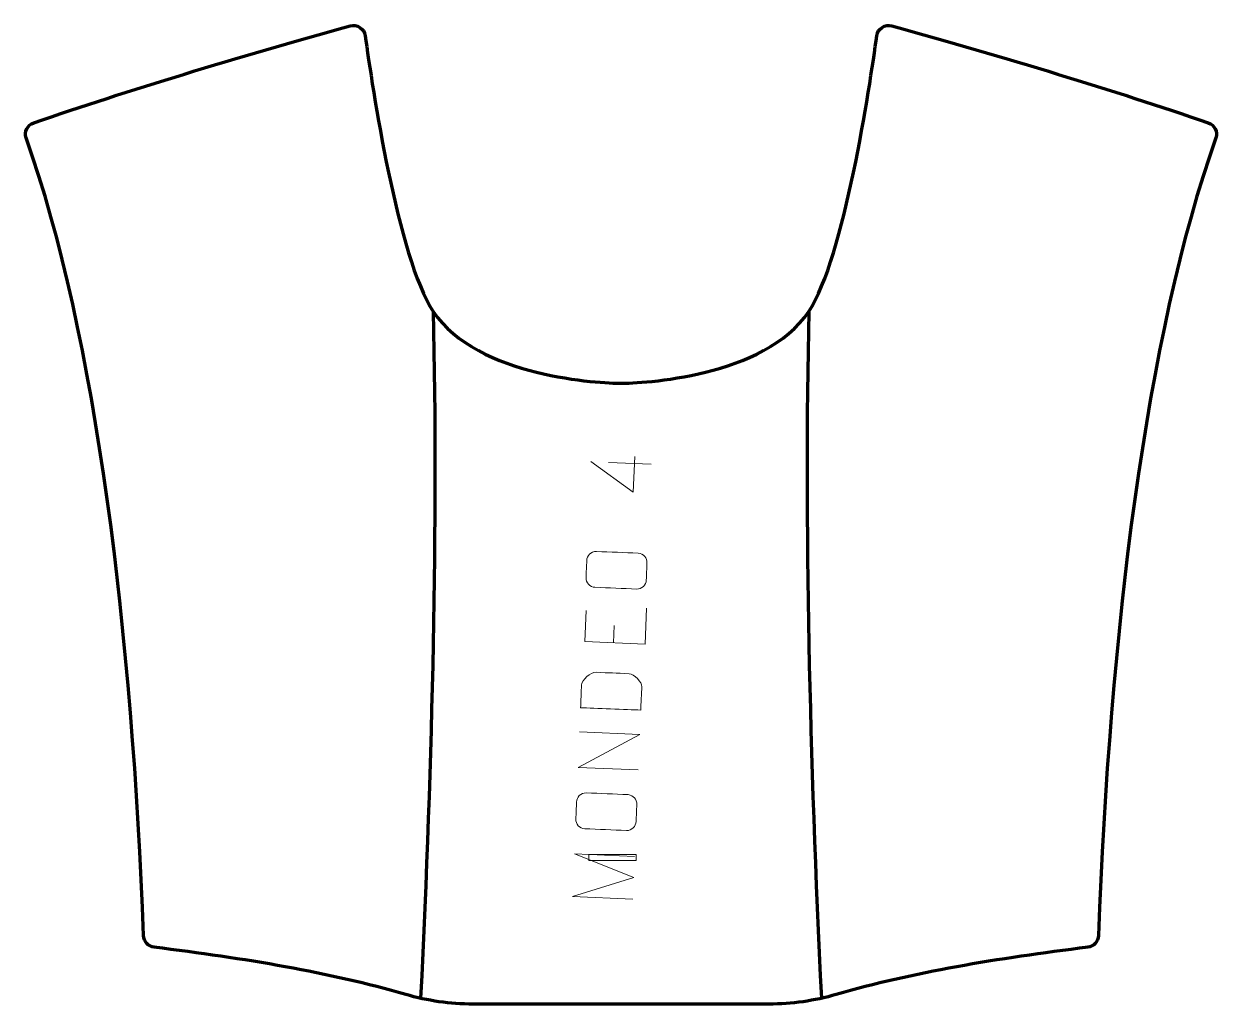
# Model space of a CAD drawing. Header units: millimetres. Extents: x -247 to 247, y -202 to 203.
import ezdxf

# ---------------------------------------------------------------- set-up
doc = ezdxf.new("R2010")
doc.units = ezdxf.units.MM
doc.header["$MEASUREMENT"] = 0
doc.layers.add('layer 1', color=7, linetype='Continuous')
doc.layers.add('layer 2', color=7, linetype='Continuous')

msp = doc.modelspace()

# ---------------------------------------------------------------- linework, layer by layer
at = {"layer": 'layer 1', "color": 12, "lineweight": 200}
msp.add_open_spline([(61.2591, -202.4999), (70.6867, -202.4999), (80.0592, -201.1474), (89.1165, -198.5157), (89.1165, -198.5157), (120.3871, -189.4292), (155.9753, -183.5776), (193.2262, -178.9714), (193.2262, -178.9714), (195.6611, -178.6701), (197.5131, -176.629), (197.6045, -174.1631), (197.6045, -174.1631), (202.1776, -50.6806), (216.9837, 74.1138), (246.2236, 155.947), (246.2236, 155.947), (247.1352, 158.4972), (245.6158, 161.2891), (243.0677, 162.17), (243.0677, 162.17), (203.7781, 175.7519), (159.4872, 189.1039), (112.1482, 202.3147), (112.1482, 202.3147), (109.2316, 203.1289), (106.2675, 201.1735), (105.8551, 198.1569), (105.8551, 198.1569), (103.0248, 177.4548), (92.4265, 106.2946), (77.7225, 84.1617), (77.7225, 84.1617), (59.5569, 56.8175), (7.9684, 54.408), (0.0003, 54.408), (0.0003, 54.408), (-7.9687, 54.408), (-59.5567, 56.8175), (-77.7227, 84.1617), (-77.7227, 84.1617), (-92.4264, 106.2946), (-103.0246, 177.4548), (-105.8549, 198.1569), (-105.8549, 198.1569), (-106.2673, 201.1735), (-109.2314, 203.1289), (-112.1485, 202.3147), (-112.1485, 202.3147), (-159.487, 189.1039), (-203.7782, 175.7519), (-243.0678, 162.17), (-243.0678, 162.17), (-245.6156, 161.2891), (-247.135, 158.4972), (-246.2238, 155.947), (-246.2238, 155.947), (-216.9835, 74.1138), (-202.1774, -50.6806), (-197.6043, -174.1631), (-197.6043, -174.1631), (-197.5128, -176.629), (-195.6612, -178.6701), (-193.226, -178.9714), (-193.226, -178.9714), (-155.9755, -183.5776), (-120.3869, -189.4292), (-89.1163, -198.5157), (-89.1163, -198.5157), (-80.0591, -201.1474), (-70.6865, -202.4999), (-61.2589, -202.4999), (-61.2589, -202.4999), (-61.2589, -202.4999), (61.2591, -202.4999), (61.2591, -202.4999)], degree=3, knots=[0, 0, 0, 0, 0.05, 0.05, 0.05, 0.05, 0.1, 0.1, 0.1, 0.1, 0.15, 0.15, 0.15, 0.15, 0.2, 0.2, 0.2, 0.2, 0.25, 0.25, 0.25, 0.25, 0.3, 0.3, 0.3, 0.3, 0.35, 0.35, 0.35, 0.35, 0.4, 0.4, 0.4, 0.4, 0.45, 0.45, 0.45, 0.45, 0.5, 0.5, 0.5, 0.5, 0.55, 0.55, 0.55, 0.55, 0.6, 0.6, 0.6, 0.6, 0.65, 0.65, 0.65, 0.65, 0.7, 0.7, 0.7, 0.7, 0.75, 0.75, 0.75, 0.75, 0.8, 0.8, 0.8, 0.8, 0.85, 0.85, 0.85, 0.85, 0.9, 0.9, 0.9, 0.9, 1, 1, 1, 1], dxfattribs=at)
at = {"layer": 'layer 1', "color": 250, "lineweight": 9}
for points, knots in [([(5.7274, 24.1738), (5.7274, 24.1738), (5.1029, 9.3653), (5.1029, 9.3653), (5.1029, 9.3653), (5.1029, 9.3653), (-12.4511, 21.9937), (-12.4511, 21.9937)], [0, 0, 0, 0, 0.33333333, 0.33333333, 0.33333333, 0.33333333, 1, 1, 1, 1]), ([(-14.4622, -25.9505), (-14.3642, -23.6268), (-14.2662, -21.3028), (-14.1682, -18.9788), (-14.1682, -18.9788), (-14.1217, -17.0324), (-12.5476, -15.1056), (-10.111, -15.1817), (-10.111, -15.1817), (-4.3692, -15.4242), (1.373, -15.6663), (7.1156, -15.9081), (7.1156, -15.9081), (9.431, -16.1456), (10.8386, -17.8836), (10.7589, -20.0299), (10.7589, -20.0299), (10.6603, -22.3597), (10.5621, -24.6895), (10.4642, -27.0189), (10.4642, -27.0189), (10.4884, -28.9467), (8.5225, -30.8377), (6.5075, -30.7415), (6.5075, -30.7415), (0.7426, -30.498), (-5.022, -30.255), (-10.7862, -30.0123), (-10.7862, -30.0123), (-12.9222, -29.918), (-14.5664, -28.1004), (-14.4622, -25.9505)], [0, 0, 0, 0, 0.11111111, 0.11111111, 0.11111111, 0.11111111, 0.22222222, 0.22222222, 0.22222222, 0.22222222, 0.33333333, 0.33333333, 0.33333333, 0.33333333, 0.44444444, 0.44444444, 0.44444444, 0.44444444, 0.55555556, 0.55555556, 0.55555556, 0.55555556, 0.66666667, 0.66666667, 0.66666667, 0.66666667, 0.77777778, 0.77777778, 0.77777778, 0.77777778, 1, 1, 1, 1]), ([(-14.4391, -39.57), (-14.4391, -39.57), (-14.9815, -52.4325), (-14.9815, -52.4325), (-14.9815, -52.4325), (-14.9815, -52.4325), (9.9499, -53.4838), (9.9499, -53.4838), (9.9499, -53.4838), (9.9499, -53.4838), (10.5762, -38.6312), (10.5762, -38.6312)], [0, 0, 0, 0, 0.25, 0.25, 0.25, 0.25, 0.5, 0.5, 0.5, 0.5, 1, 1, 1, 1]), ([(8.1712, -80.8255), (8.269, -78.4956), (8.5015, -73.5509), (8.6001, -71.2215), (8.6001, -71.2215), (8.7865, -69.3026), (5.3878, -65.8378), (3.3719, -65.764), (3.3719, -65.764), (-2.3931, -65.5213), (-4.5609, -65.4299), (-10.3251, -65.1864), (-10.3251, -65.1864), (-12.4615, -65.1006), (-16.2605, -68.3179), (-16.3377, -70.4689), (-16.3377, -70.4689), (-16.4357, -72.7926), (-16.6347, -77.5127), (-16.7327, -79.8368), (-16.7327, -79.8368), (-10.9909, -80.0785), (2.429, -80.5829), (8.1712, -80.8255)], [0, 0, 0, 0, 0.14285714, 0.14285714, 0.14285714, 0.14285714, 0.28571429, 0.28571429, 0.28571429, 0.28571429, 0.42857143, 0.42857143, 0.42857143, 0.42857143, 0.57142857, 0.57142857, 0.57142857, 0.57142857, 0.71428571, 0.71428571, 0.71428571, 0.71428571, 1, 1, 1, 1]), ([(7.1552, -105.5822), (7.1552, -105.5822), (-17.7762, -104.5309), (-17.7762, -104.5309), (-17.7762, -104.5309), (-17.7762, -104.5309), (7.7726, -90.9404), (7.7726, -90.9404), (7.7726, -90.9404), (7.7726, -90.9404), (-17.1588, -89.8891), (-17.1588, -89.8891)], [0, 0, 0, 0, 0.25, 0.25, 0.25, 0.25, 0.5, 0.5, 0.5, 0.5, 1, 1, 1, 1]), ([(-18.6752, -125.8617), (-18.5772, -123.5381), (-18.4792, -121.214), (-18.3812, -118.89), (-18.3812, -118.89), (-18.3347, -116.9436), (-16.7606, -115.0168), (-14.324, -115.0929), (-14.324, -115.0929), (-8.5822, -115.3354), (-2.84, -115.5775), (2.9026, -115.8193), (2.9026, -115.8193), (5.218, -116.0568), (6.6256, -117.7948), (6.546, -119.9411), (6.546, -119.9411), (6.4473, -122.2709), (6.3491, -124.6007), (6.2512, -126.9302), (6.2512, -126.9302), (6.2754, -128.8579), (4.3095, -130.7489), (2.2945, -130.6527), (2.2945, -130.6527), (-3.4704, -130.4092), (-9.235, -130.1662), (-14.9992, -129.9235), (-14.9992, -129.9235), (-17.1352, -129.8292), (-18.7794, -128.0116), (-18.6752, -125.8617)], [0, 0, 0, 0, 0.11111111, 0.11111111, 0.11111111, 0.11111111, 0.22222222, 0.22222222, 0.22222222, 0.22222222, 0.33333333, 0.33333333, 0.33333333, 0.33333333, 0.44444444, 0.44444444, 0.44444444, 0.44444444, 0.55555556, 0.55555556, 0.55555556, 0.55555556, 0.66666667, 0.66666667, 0.66666667, 0.66666667, 0.77777778, 0.77777778, 0.77777778, 0.77777778, 1, 1, 1, 1]), ([(4.9028, -159.0499), (4.9028, -159.0499), (-20.033, -157.9984), (-20.033, -157.9984), (-20.033, -157.9984), (-20.033, -157.9984), (5.2788, -150.1327), (5.2788, -150.1327), (5.2788, -150.1327), (5.2788, -150.1327), (-19.2873, -140.3291), (-19.2873, -140.3291), (-19.2873, -140.3291), (-19.2873, -140.3291), (5.6479, -141.3806), (5.6479, -141.3806)], [0, 0, 0, 0, 0.2, 0.2, 0.2, 0.2, 0.4, 0.4, 0.4, 0.4, 0.6, 0.6, 0.6, 0.6, 1, 1, 1, 1])]:
    msp.add_open_spline(points, degree=3, knots=knots, dxfattribs=at)
for points in [[(-5.1482, 21.6858), (-5.1482, 21.6858), (12.5008, 20.9415), (12.5008, 20.9415)], [(-3.1124, -52.933), (-3.1124, -52.933), (-2.8104, -45.7713), (-2.8104, -45.7713)]]:
    msp.add_open_spline(points, degree=3, dxfattribs=at)
at = {"layer": 'layer 2', "color": 142, "lineweight": 200}
for points in [[(-77.7226, 84.1617), (-75.7958, -4.1411), (-78.0144, -99.7379), (-82.9402, -200.0975)], [(77.7227, 84.1617), (75.7956, -4.1411), (78.0146, -99.7379), (82.9404, -200.0975)]]:
    msp.add_open_spline(points, degree=3, dxfattribs=at)
at = {"layer": 'layer 2', "color": 142, "lineweight": 9}
msp.add_open_spline([(-13.3209, -143.107), (-13.3209, -143.107), (-13.3209, -140.6022), (-13.3209, -140.6022), (-13.3209, -140.6022), (-13.3209, -140.6022), (6.307, -140.6022), (6.307, -140.6022), (6.307, -140.6022), (6.307, -140.6022), (6.307, -143.107), (6.307, -143.107), (6.307, -143.107), (6.307, -143.107), (-13.3209, -143.107), (-13.3209, -143.107)], degree=3, knots=[0, 0, 0, 0, 0.2, 0.2, 0.2, 0.2, 0.4, 0.4, 0.4, 0.4, 0.6, 0.6, 0.6, 0.6, 1, 1, 1, 1], dxfattribs=at)

doc.saveas('drawing.dxf')
